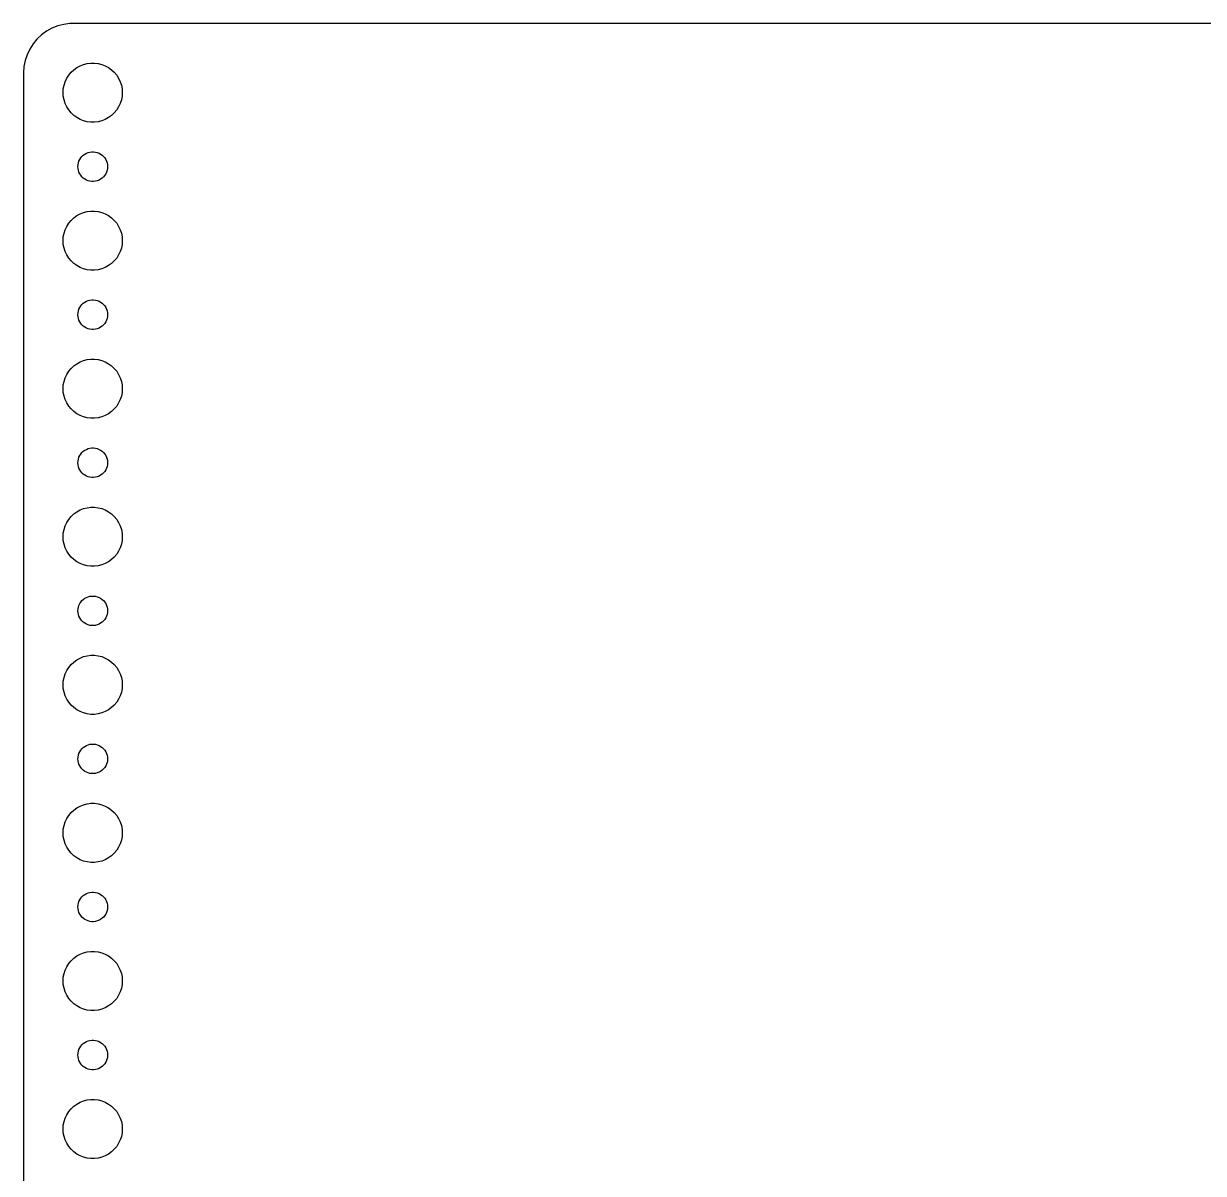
# Model space of a CAD drawing. Header units: metres. Extents: x -120 to 120, y -112 to 112.
# Drawn here: x -119.5 to 0, y -4.5 to 112 of the extents above; entities that cross this region are included whole.
import ezdxf

# ---------------------------------------------------------------- set-up
doc = ezdxf.new("R2010")
doc.units = ezdxf.units.M

msp = doc.modelspace()

# ---------------------------------------------------------------- linework, layer by layer
for p, q in [((-117.179, 111.222), (-117.687, 110.853)), ((-116.629, 111.524), (-117.179, 111.222)), ((-116.045, 111.755), (-116.629, 111.524)), ((-115.437, 111.911), (-116.045, 111.755)), ((-114.814, 111.99), (-115.437, 111.911)), ((114.814, 111.99), (-114.814, 111.99)), ((-118.145, 110.423), (-118.545, 109.939)), ((-117.687, 110.853), (-118.145, 110.423)), ((-119.149, 108.841), (-119.343, 108.243)), ((-118.882, 109.409), (-119.149, 108.841)), ((-118.545, 109.939), (-118.882, 109.409)), ((-119.461, 107.627), (-119.5, 107)), ((-119.343, 108.243), (-119.461, 107.627)), ((-114.107, 107.533), (-113.777, 107.714)), ((-113.777, 107.714), (-113.427, 107.853)), ((-113.427, 107.853), (-113.062, 107.947)), ((-113.062, 107.947), (-112.688, 107.994)), ((-112.688, 107.994), (-112.312, 107.994)), ((-112.312, 107.994), (-111.938, 107.947)), ((-111.938, 107.947), (-111.573, 107.853)), ((-111.573, 107.853), (-111.223, 107.714)), ((-111.223, 107.714), (-110.893, 107.533)), ((-119.5, 107), (-119.5, -107)), ((-115.289, 106.104), (-115.129, 106.445)), ((-115.129, 106.445), (-114.927, 106.763)), ((-114.927, 106.763), (-114.687, 107.054)), ((-114.687, 107.054), (-114.412, 107.312)), ((-114.412, 107.312), (-114.107, 107.533)), ((-110.893, 107.533), (-110.588, 107.312)), ((-110.588, 107.312), (-110.313, 107.054)), ((-110.313, 107.054), (-110.073, 106.763)), ((-110.073, 106.763), (-109.871, 106.445)), ((-109.871, 106.445), (-109.711, 106.104)), ((-115.5, 105), (-115.476, 105.376)), ((-115.476, 105.376), (-115.406, 105.746)), ((-115.406, 105.746), (-115.289, 106.104)), ((-109.711, 106.104), (-109.594, 105.746)), ((-109.594, 105.746), (-109.524, 105.376)), ((-109.524, 105.376), (-109.5, 105)), ((-115.476, 104.624), (-115.5, 105)), ((-115.406, 104.254), (-115.476, 104.624)), ((-115.289, 103.896), (-115.406, 104.254)), ((-109.594, 104.254), (-109.711, 103.896)), ((-109.524, 104.624), (-109.594, 104.254)), ((-109.5, 105), (-109.524, 104.624)), ((-115.129, 103.555), (-115.289, 103.896)), ((-114.927, 103.237), (-115.129, 103.555)), ((-114.687, 102.946), (-114.927, 103.237)), ((-114.412, 102.688), (-114.687, 102.946)), ((-110.313, 102.946), (-110.588, 102.688)), ((-110.073, 103.237), (-110.313, 102.946)), ((-109.871, 103.555), (-110.073, 103.237)), ((-109.711, 103.896), (-109.871, 103.555)), ((-114.107, 102.467), (-114.412, 102.688)), ((-113.777, 102.286), (-114.107, 102.467)), ((-113.427, 102.147), (-113.777, 102.286)), ((-113.062, 102.053), (-113.427, 102.147)), ((-112.688, 102.006), (-113.062, 102.053)), ((-112.312, 102.006), (-112.688, 102.006)), ((-111.938, 102.053), (-112.312, 102.006)), ((-111.573, 102.147), (-111.938, 102.053)), ((-111.223, 102.286), (-111.573, 102.147)), ((-110.893, 102.467), (-111.223, 102.286)), ((-110.588, 102.688), (-110.893, 102.467)), ((-113.953, 97.873), (-113.895, 98.0522)), ((-113.895, 98.0522), (-113.814, 98.2226)), ((-113.814, 98.2226), (-113.714, 98.3817)), ((-113.714, 98.3817), (-113.593, 98.5268)), ((-113.593, 98.5268), (-113.456, 98.6558)), ((-113.456, 98.6558), (-113.304, 98.7665)), ((-113.304, 98.7665), (-113.139, 98.8572)), ((-113.139, 98.8572), (-112.964, 98.9266)), ((-112.964, 98.9266), (-112.781, 98.9734)), ((-112.781, 98.9734), (-112.594, 98.997)), ((-112.594, 98.997), (-112.406, 98.997)), ((-112.406, 98.997), (-112.219, 98.9734)), ((-112.219, 98.9734), (-112.036, 98.9266)), ((-112.036, 98.9266), (-111.861, 98.8572)), ((-111.861, 98.8572), (-111.696, 98.7665)), ((-111.696, 98.7665), (-111.544, 98.6558)), ((-111.544, 98.6558), (-111.407, 98.5268)), ((-111.407, 98.5268), (-111.286, 98.3817)), ((-111.286, 98.3817), (-111.186, 98.2226)), ((-111.186, 98.2226), (-111.105, 98.0522)), ((-111.105, 98.0522), (-111.047, 97.873)), ((-114, 97.5), (-113.988, 97.688)), ((-113.988, 97.312), (-114, 97.5)), ((-113.988, 97.688), (-113.953, 97.873)), ((-113.953, 97.127), (-113.988, 97.312)), ((-113.895, 96.9478), (-113.953, 97.127)), ((-113.814, 96.7774), (-113.895, 96.9478)), ((-111.105, 96.9478), (-111.186, 96.7774)), ((-111.047, 97.127), (-111.105, 96.9478)), ((-111.047, 97.873), (-111.012, 97.688)), ((-111.012, 97.312), (-111.047, 97.127)), ((-111.012, 97.688), (-111, 97.5)), ((-111, 97.5), (-111.012, 97.312)), ((-113.714, 96.6183), (-113.814, 96.7774)), ((-113.593, 96.4732), (-113.714, 96.6183)), ((-113.456, 96.3442), (-113.593, 96.4732)), ((-113.304, 96.2335), (-113.456, 96.3442)), ((-113.139, 96.1428), (-113.304, 96.2335)), ((-112.964, 96.0734), (-113.139, 96.1428)), ((-112.781, 96.0266), (-112.964, 96.0734)), ((-112.594, 96.003), (-112.781, 96.0266)), ((-112.406, 96.003), (-112.594, 96.003)), ((-112.219, 96.0266), (-112.406, 96.003)), ((-112.036, 96.0734), (-112.219, 96.0266)), ((-111.861, 96.1428), (-112.036, 96.0734)), ((-111.696, 96.2335), (-111.861, 96.1428)), ((-111.544, 96.3442), (-111.696, 96.2335)), ((-111.407, 96.4732), (-111.544, 96.3442)), ((-111.286, 96.6183), (-111.407, 96.4732)), ((-111.186, 96.7774), (-111.286, 96.6183)), ((-114.927, 91.7634), (-114.687, 92.0536)), ((-114.687, 92.0536), (-114.412, 92.3115)), ((-114.412, 92.3115), (-114.107, 92.533)), ((-114.107, 92.533), (-113.777, 92.7145)), ((-113.777, 92.7145), (-113.427, 92.8532)), ((-113.427, 92.8532), (-113.062, 92.9469)), ((-113.062, 92.9469), (-112.688, 92.9941)), ((-112.688, 92.9941), (-112.312, 92.9941)), ((-112.312, 92.9941), (-111.938, 92.9469)), ((-111.938, 92.9469), (-111.573, 92.8532)), ((-111.573, 92.8532), (-111.223, 92.7145)), ((-111.223, 92.7145), (-110.893, 92.533)), ((-110.893, 92.533), (-110.588, 92.3115)), ((-110.588, 92.3115), (-110.313, 92.0536)), ((-110.313, 92.0536), (-110.073, 91.7634)), ((-115.406, 90.7461), (-115.289, 91.1044)), ((-115.289, 91.1044), (-115.129, 91.4453)), ((-115.129, 91.4453), (-114.927, 91.7634)), ((-110.073, 91.7634), (-109.871, 91.4453)), ((-109.871, 91.4453), (-109.711, 91.1044)), ((-109.711, 91.1044), (-109.594, 90.7461)), ((-115.5, 90), (-115.476, 90.376)), ((-115.476, 89.624), (-115.5, 90)), ((-115.476, 90.376), (-115.406, 90.7461)), ((-109.594, 90.7461), (-109.524, 90.376)), ((-109.524, 90.376), (-109.5, 90)), ((-109.5, 90), (-109.524, 89.624)), ((-115.406, 89.2539), (-115.476, 89.624)), ((-115.289, 88.8956), (-115.406, 89.2539)), ((-115.129, 88.5547), (-115.289, 88.8956)), ((-114.927, 88.2366), (-115.129, 88.5547)), ((-109.871, 88.5547), (-110.073, 88.2366)), ((-109.711, 88.8956), (-109.871, 88.5547)), ((-109.594, 89.2539), (-109.711, 88.8956)), ((-109.524, 89.624), (-109.594, 89.2539)), ((-114.687, 87.9464), (-114.927, 88.2366)), ((-114.412, 87.6885), (-114.687, 87.9464)), ((-114.107, 87.467), (-114.412, 87.6885)), ((-113.777, 87.2855), (-114.107, 87.467)), ((-113.427, 87.1468), (-113.777, 87.2855)), ((-111.223, 87.2855), (-111.573, 87.1468)), ((-110.893, 87.467), (-111.223, 87.2855)), ((-110.588, 87.6885), (-110.893, 87.467)), ((-110.313, 87.9464), (-110.588, 87.6885)), ((-110.073, 88.2366), (-110.313, 87.9464)), ((-113.062, 87.0531), (-113.427, 87.1468)), ((-112.688, 87.0059), (-113.062, 87.0531)), ((-112.312, 87.0059), (-112.688, 87.0059)), ((-111.938, 87.0531), (-112.312, 87.0059)), ((-111.573, 87.1468), (-111.938, 87.0531)), ((-113.593, 83.5268), (-113.456, 83.6558)), ((-113.456, 83.6558), (-113.304, 83.7665)), ((-113.304, 83.7665), (-113.139, 83.8572)), ((-113.139, 83.8572), (-112.964, 83.9266)), ((-112.964, 83.9266), (-112.781, 83.9734)), ((-112.781, 83.9734), (-112.594, 83.997)), ((-112.594, 83.997), (-112.406, 83.997)), ((-112.406, 83.997), (-112.219, 83.9734)), ((-112.219, 83.9734), (-112.036, 83.9266)), ((-112.036, 83.9266), (-111.861, 83.8572)), ((-111.861, 83.8572), (-111.696, 83.7665)), ((-111.696, 83.7665), (-111.544, 83.6558)), ((-111.544, 83.6558), (-111.407, 83.5268)), ((-114, 82.5), (-113.988, 82.688)), ((-113.988, 82.312), (-114, 82.5)), ((-113.988, 82.688), (-113.953, 82.873)), ((-113.953, 82.873), (-113.895, 83.0522)), ((-113.895, 83.0522), (-113.814, 83.2226)), ((-113.814, 83.2226), (-113.714, 83.3817)), ((-113.714, 83.3817), (-113.593, 83.5268)), ((-111.407, 83.5268), (-111.286, 83.3817)), ((-111.286, 83.3817), (-111.186, 83.2226)), ((-111.186, 83.2226), (-111.105, 83.0522)), ((-111.105, 83.0522), (-111.047, 82.873)), ((-111.047, 82.873), (-111.012, 82.688)), ((-111.012, 82.688), (-111, 82.5)), ((-111, 82.5), (-111.012, 82.312)), ((-113.953, 82.127), (-113.988, 82.312)), ((-113.895, 81.9478), (-113.953, 82.127)), ((-113.814, 81.7774), (-113.895, 81.9478)), ((-113.714, 81.6183), (-113.814, 81.7774)), ((-113.593, 81.4732), (-113.714, 81.6183)), ((-113.456, 81.3442), (-113.593, 81.4732)), ((-113.304, 81.2335), (-113.456, 81.3442)), ((-111.544, 81.3442), (-111.696, 81.2335)), ((-111.407, 81.4732), (-111.544, 81.3442)), ((-111.286, 81.6183), (-111.407, 81.4732)), ((-111.186, 81.7774), (-111.286, 81.6183)), ((-111.105, 81.9478), (-111.186, 81.7774)), ((-111.047, 82.127), (-111.105, 81.9478)), ((-111.012, 82.312), (-111.047, 82.127)), ((-113.139, 81.1428), (-113.304, 81.2335)), ((-112.964, 81.0734), (-113.139, 81.1428)), ((-112.781, 81.0266), (-112.964, 81.0734)), ((-112.594, 81.003), (-112.781, 81.0266)), ((-112.406, 81.003), (-112.594, 81.003)), ((-112.219, 81.0266), (-112.406, 81.003)), ((-112.036, 81.0734), (-112.219, 81.0266)), ((-111.861, 81.1428), (-112.036, 81.0734)), ((-111.696, 81.2335), (-111.861, 81.1428)), ((-114.107, 77.533), (-113.777, 77.7145)), ((-113.777, 77.7145), (-113.427, 77.8532)), ((-113.427, 77.8532), (-113.062, 77.9469)), ((-113.062, 77.9469), (-112.688, 77.9941)), ((-112.688, 77.9941), (-112.312, 77.9941)), ((-112.312, 77.9941), (-111.938, 77.9469)), ((-111.938, 77.9469), (-111.573, 77.8532)), ((-111.573, 77.8532), (-111.223, 77.7145)), ((-111.223, 77.7145), (-110.893, 77.533)), ((-115.129, 76.4453), (-114.927, 76.7634)), ((-114.927, 76.7634), (-114.687, 77.0536)), ((-114.687, 77.0536), (-114.412, 77.3115)), ((-114.412, 77.3115), (-114.107, 77.533)), ((-110.893, 77.533), (-110.588, 77.3115)), ((-110.588, 77.3115), (-110.313, 77.0536)), ((-110.313, 77.0536), (-110.073, 76.7634)), ((-110.073, 76.7634), (-109.871, 76.4453)), ((-115.5, 75), (-115.476, 75.376)), ((-115.476, 75.376), (-115.406, 75.7461)), ((-115.406, 75.7461), (-115.289, 76.1044)), ((-115.289, 76.1044), (-115.129, 76.4453)), ((-109.871, 76.4453), (-109.711, 76.1044)), ((-109.711, 76.1044), (-109.594, 75.7461)), ((-109.594, 75.7461), (-109.524, 75.376)), ((-109.524, 75.376), (-109.5, 75)), ((-115.476, 74.624), (-115.5, 75)), ((-115.406, 74.2539), (-115.476, 74.624)), ((-115.289, 73.8956), (-115.406, 74.2539)), ((-109.594, 74.2539), (-109.711, 73.8956)), ((-109.524, 74.624), (-109.594, 74.2539)), ((-109.5, 75), (-109.524, 74.624)), ((-115.129, 73.5547), (-115.289, 73.8956)), ((-114.927, 73.2366), (-115.129, 73.5547)), ((-114.687, 72.9464), (-114.927, 73.2366)), ((-114.412, 72.6885), (-114.687, 72.9464)), ((-110.313, 72.9464), (-110.588, 72.6885)), ((-110.073, 73.2366), (-110.313, 72.9464)), ((-109.871, 73.5547), (-110.073, 73.2366)), ((-109.711, 73.8956), (-109.871, 73.5547)), ((-114.107, 72.467), (-114.412, 72.6885)), ((-113.777, 72.2855), (-114.107, 72.467)), ((-113.427, 72.1468), (-113.777, 72.2855)), ((-113.062, 72.0531), (-113.427, 72.1468)), ((-112.688, 72.0059), (-113.062, 72.0531)), ((-112.312, 72.0059), (-112.688, 72.0059)), ((-111.938, 72.0531), (-112.312, 72.0059)), ((-111.573, 72.1468), (-111.938, 72.0531)), ((-111.223, 72.2855), (-111.573, 72.1468)), ((-110.893, 72.467), (-111.223, 72.2855)), ((-110.588, 72.6885), (-110.893, 72.467)), ((-113.895, 68.0522), (-113.814, 68.2226)), ((-113.814, 68.2226), (-113.714, 68.3817)), ((-113.714, 68.3817), (-113.593, 68.5268)), ((-113.593, 68.5268), (-113.456, 68.6558)), ((-113.456, 68.6558), (-113.304, 68.7665)), ((-113.304, 68.7665), (-113.139, 68.8572)), ((-113.139, 68.8572), (-112.964, 68.9266)), ((-112.964, 68.9266), (-112.781, 68.9734)), ((-112.781, 68.9734), (-112.594, 68.997)), ((-112.594, 68.997), (-112.406, 68.997)), ((-112.406, 68.997), (-112.219, 68.9734)), ((-112.219, 68.9734), (-112.036, 68.9266)), ((-112.036, 68.9266), (-111.861, 68.8572)), ((-111.861, 68.8572), (-111.696, 68.7665)), ((-111.696, 68.7665), (-111.544, 68.6558)), ((-111.544, 68.6558), (-111.407, 68.5268)), ((-111.407, 68.5268), (-111.286, 68.3817)), ((-111.286, 68.3817), (-111.186, 68.2226)), ((-111.186, 68.2226), (-111.105, 68.0522)), ((-114, 67.5), (-113.988, 67.688)), ((-113.988, 67.312), (-114, 67.5)), ((-113.988, 67.688), (-113.953, 67.873)), ((-113.953, 67.127), (-113.988, 67.312)), ((-113.953, 67.873), (-113.895, 68.0522)), ((-113.895, 66.9478), (-113.953, 67.127)), ((-113.814, 66.7774), (-113.895, 66.9478)), ((-111.105, 66.9478), (-111.186, 66.7774)), ((-111.105, 68.0522), (-111.047, 67.873)), ((-111.047, 67.127), (-111.105, 66.9478)), ((-111.047, 67.873), (-111.012, 67.688)), ((-111.012, 67.312), (-111.047, 67.127)), ((-111.012, 67.688), (-111, 67.5)), ((-111, 67.5), (-111.012, 67.312)), ((-113.714, 66.6183), (-113.814, 66.7774)), ((-113.593, 66.4732), (-113.714, 66.6183)), ((-113.456, 66.3442), (-113.593, 66.4732)), ((-113.304, 66.2335), (-113.456, 66.3442)), ((-113.139, 66.1428), (-113.304, 66.2335)), ((-112.964, 66.0734), (-113.139, 66.1428)), ((-112.781, 66.0266), (-112.964, 66.0734)), ((-112.594, 66.003), (-112.781, 66.0266)), ((-112.406, 66.003), (-112.594, 66.003)), ((-112.219, 66.0266), (-112.406, 66.003)), ((-112.036, 66.0734), (-112.219, 66.0266)), ((-111.861, 66.1428), (-112.036, 66.0734)), ((-111.696, 66.2335), (-111.861, 66.1428)), ((-111.544, 66.3442), (-111.696, 66.2335)), ((-111.407, 66.4732), (-111.544, 66.3442)), ((-111.286, 66.6183), (-111.407, 66.4732)), ((-111.186, 66.7774), (-111.286, 66.6183)), ((-114.687, 62.0536), (-114.412, 62.3115)), ((-114.412, 62.3115), (-114.107, 62.533)), ((-114.107, 62.533), (-113.777, 62.7145)), ((-113.777, 62.7145), (-113.427, 62.8532)), ((-113.427, 62.8532), (-113.062, 62.9469)), ((-113.062, 62.9469), (-112.688, 62.9941)), ((-112.688, 62.9941), (-112.312, 62.9941)), ((-112.312, 62.9941), (-111.938, 62.9469)), ((-111.938, 62.9469), (-111.573, 62.8532)), ((-111.573, 62.8532), (-111.223, 62.7145)), ((-111.223, 62.7145), (-110.893, 62.533)), ((-110.893, 62.533), (-110.588, 62.3115)), ((-110.588, 62.3115), (-110.313, 62.0536)), ((-115.406, 60.7461), (-115.289, 61.1044)), ((-115.289, 61.1044), (-115.129, 61.4453)), ((-115.129, 61.4453), (-114.927, 61.7634)), ((-114.927, 61.7634), (-114.687, 62.0536)), ((-110.313, 62.0536), (-110.073, 61.7634)), ((-110.073, 61.7634), (-109.871, 61.4453)), ((-109.871, 61.4453), (-109.711, 61.1044)), ((-109.711, 61.1044), (-109.594, 60.7461)), ((-115.5, 60), (-115.476, 60.376)), ((-115.476, 59.624), (-115.5, 60)), ((-115.476, 60.376), (-115.406, 60.7461)), ((-109.594, 60.7461), (-109.524, 60.376)), ((-109.524, 60.376), (-109.5, 60)), ((-109.5, 60), (-109.524, 59.624)), ((-115.406, 59.2539), (-115.476, 59.624)), ((-115.289, 58.8956), (-115.406, 59.2539)), ((-115.129, 58.5547), (-115.289, 58.8956)), ((-109.711, 58.8956), (-109.871, 58.5547)), ((-109.594, 59.2539), (-109.711, 58.8956)), ((-109.524, 59.624), (-109.594, 59.2539)), ((-114.927, 58.2366), (-115.129, 58.5547)), ((-114.687, 57.9464), (-114.927, 58.2366)), ((-114.412, 57.6885), (-114.687, 57.9464)), ((-114.107, 57.467), (-114.412, 57.6885)), ((-113.777, 57.2855), (-114.107, 57.467)), ((-110.893, 57.467), (-111.223, 57.2855)), ((-110.588, 57.6885), (-110.893, 57.467)), ((-110.313, 57.9464), (-110.588, 57.6885)), ((-110.073, 58.2366), (-110.313, 57.9464)), ((-109.871, 58.5547), (-110.073, 58.2366)), ((-113.427, 57.1468), (-113.777, 57.2855)), ((-113.062, 57.0531), (-113.427, 57.1468)), ((-112.688, 57.0059), (-113.062, 57.0531)), ((-112.312, 57.0059), (-112.688, 57.0059)), ((-111.938, 57.0531), (-112.312, 57.0059)), ((-111.573, 57.1468), (-111.938, 57.0531)), ((-111.223, 57.2855), (-111.573, 57.1468)), ((-113.304, 53.7665), (-113.139, 53.8572)), ((-113.139, 53.8572), (-112.964, 53.9266)), ((-112.964, 53.9266), (-112.781, 53.9734)), ((-112.781, 53.9734), (-112.594, 53.997)), ((-112.594, 53.997), (-112.406, 53.997)), ((-112.406, 53.997), (-112.219, 53.9734)), ((-112.219, 53.9734), (-112.036, 53.9266)), ((-112.036, 53.9266), (-111.861, 53.8572)), ((-111.861, 53.8572), (-111.696, 53.7665)), ((-114, 52.5), (-113.988, 52.688)), ((-113.988, 52.688), (-113.953, 52.873)), ((-113.953, 52.873), (-113.895, 53.0522)), ((-113.895, 53.0522), (-113.814, 53.2226)), ((-113.814, 53.2226), (-113.714, 53.3817)), ((-113.714, 53.3817), (-113.593, 53.5268)), ((-113.593, 53.5268), (-113.456, 53.6558)), ((-113.456, 53.6558), (-113.304, 53.7665)), ((-111.696, 53.7665), (-111.544, 53.6558)), ((-111.544, 53.6558), (-111.407, 53.5268)), ((-111.407, 53.5268), (-111.286, 53.3817)), ((-111.286, 53.3817), (-111.186, 53.2226)), ((-111.186, 53.2226), (-111.105, 53.0522)), ((-111.105, 53.0522), (-111.047, 52.873)), ((-111.047, 52.873), (-111.012, 52.688)), ((-111.012, 52.688), (-111, 52.5)), ((-113.988, 52.312), (-114, 52.5)), ((-113.953, 52.127), (-113.988, 52.312)), ((-113.895, 51.9478), (-113.953, 52.127)), ((-113.814, 51.7774), (-113.895, 51.9478)), ((-113.714, 51.6183), (-113.814, 51.7774)), ((-113.593, 51.4732), (-113.714, 51.6183)), ((-113.456, 51.3442), (-113.593, 51.4732)), ((-111.407, 51.4732), (-111.544, 51.3442)), ((-111.286, 51.6183), (-111.407, 51.4732)), ((-111.186, 51.7774), (-111.286, 51.6183)), ((-111.105, 51.9478), (-111.186, 51.7774)), ((-111.047, 52.127), (-111.105, 51.9478)), ((-111.012, 52.312), (-111.047, 52.127)), ((-111, 52.5), (-111.012, 52.312)), ((-113.304, 51.2335), (-113.456, 51.3442)), ((-113.139, 51.1428), (-113.304, 51.2335)), ((-112.964, 51.0734), (-113.139, 51.1428)), ((-112.781, 51.0266), (-112.964, 51.0734)), ((-112.594, 51.003), (-112.781, 51.0266)), ((-112.406, 51.003), (-112.594, 51.003)), ((-112.219, 51.0266), (-112.406, 51.003)), ((-112.036, 51.0734), (-112.219, 51.0266)), ((-111.861, 51.1428), (-112.036, 51.0734)), ((-111.696, 51.2335), (-111.861, 51.1428)), ((-111.544, 51.3442), (-111.696, 51.2335)), ((-113.777, 47.7145), (-113.427, 47.8532)), ((-113.427, 47.8532), (-113.062, 47.9469)), ((-113.062, 47.9469), (-112.688, 47.9941)), ((-112.688, 47.9941), (-112.312, 47.9941)), ((-112.312, 47.9941), (-111.938, 47.9469)), ((-111.938, 47.9469), (-111.573, 47.8532)), ((-111.573, 47.8532), (-111.223, 47.7145)), ((-115.129, 46.4453), (-114.927, 46.7634)), ((-114.927, 46.7634), (-114.687, 47.0536)), ((-114.687, 47.0536), (-114.412, 47.3115)), ((-114.412, 47.3115), (-114.107, 47.533)), ((-114.107, 47.533), (-113.777, 47.7145)), ((-111.223, 47.7145), (-110.893, 47.533)), ((-110.893, 47.533), (-110.588, 47.3115)), ((-110.588, 47.3115), (-110.313, 47.0536)), ((-110.313, 47.0536), (-110.073, 46.7634)), ((-110.073, 46.7634), (-109.871, 46.4453)), ((-115.476, 45.376), (-115.406, 45.7461)), ((-115.406, 45.7461), (-115.289, 46.1044)), ((-115.289, 46.1044), (-115.129, 46.4453)), ((-109.871, 46.4453), (-109.711, 46.1044)), ((-109.711, 46.1044), (-109.594, 45.7461)), ((-109.594, 45.7461), (-109.524, 45.376)), ((-115.5, 45), (-115.476, 45.376)), ((-115.476, 44.624), (-115.5, 45)), ((-115.406, 44.2539), (-115.476, 44.624)), ((-115.289, 43.8956), (-115.406, 44.2539)), ((-109.594, 44.2539), (-109.711, 43.8956)), ((-109.524, 44.624), (-109.594, 44.2539)), ((-109.524, 45.376), (-109.5, 45)), ((-109.5, 45), (-109.524, 44.624)), ((-115.129, 43.5547), (-115.289, 43.8956)), ((-114.927, 43.2366), (-115.129, 43.5547)), ((-114.687, 42.9464), (-114.927, 43.2366)), ((-110.073, 43.2366), (-110.313, 42.9464)), ((-109.871, 43.5547), (-110.073, 43.2366)), ((-109.711, 43.8956), (-109.871, 43.5547)), ((-114.412, 42.6885), (-114.687, 42.9464)), ((-114.107, 42.467), (-114.412, 42.6885)), ((-113.777, 42.2855), (-114.107, 42.467)), ((-113.427, 42.1468), (-113.777, 42.2855)), ((-113.062, 42.0531), (-113.427, 42.1468)), ((-112.688, 42.0059), (-113.062, 42.0531)), ((-112.312, 42.0059), (-112.688, 42.0059)), ((-111.938, 42.0531), (-112.312, 42.0059)), ((-111.573, 42.1468), (-111.938, 42.0531)), ((-111.223, 42.2855), (-111.573, 42.1468)), ((-110.893, 42.467), (-111.223, 42.2855)), ((-110.588, 42.6885), (-110.893, 42.467)), ((-110.313, 42.9464), (-110.588, 42.6885)), ((-113.814, 38.2226), (-113.714, 38.3817)), ((-113.714, 38.3817), (-113.593, 38.5268)), ((-113.593, 38.5268), (-113.456, 38.6558)), ((-113.456, 38.6558), (-113.304, 38.7665)), ((-113.304, 38.7665), (-113.139, 38.8572)), ((-113.139, 38.8572), (-112.964, 38.9266)), ((-112.964, 38.9266), (-112.781, 38.9734)), ((-112.781, 38.9734), (-112.594, 38.997)), ((-112.594, 38.997), (-112.406, 38.997)), ((-112.406, 38.997), (-112.219, 38.9734)), ((-112.219, 38.9734), (-112.036, 38.9266)), ((-112.036, 38.9266), (-111.861, 38.8572)), ((-111.861, 38.8572), (-111.696, 38.7665)), ((-111.696, 38.7665), (-111.544, 38.6558)), ((-111.544, 38.6558), (-111.407, 38.5268)), ((-111.407, 38.5268), (-111.286, 38.3817)), ((-111.286, 38.3817), (-111.186, 38.2226)), ((-114, 37.5), (-113.988, 37.688)), ((-113.988, 37.312), (-114, 37.5)), ((-113.988, 37.688), (-113.953, 37.873)), ((-113.953, 37.127), (-113.988, 37.312)), ((-113.953, 37.873), (-113.895, 38.0522)), ((-113.895, 36.9478), (-113.953, 37.127)), ((-113.895, 38.0522), (-113.814, 38.2226)), ((-111.186, 38.2226), (-111.105, 38.0522)), ((-111.105, 38.0522), (-111.047, 37.873)), ((-111.047, 37.127), (-111.105, 36.9478)), ((-111.047, 37.873), (-111.012, 37.688)), ((-111.012, 37.312), (-111.047, 37.127)), ((-111.012, 37.688), (-111, 37.5)), ((-111, 37.5), (-111.012, 37.312)), ((-113.814, 36.7774), (-113.895, 36.9478)), ((-113.714, 36.6183), (-113.814, 36.7774)), ((-113.593, 36.4732), (-113.714, 36.6183)), ((-113.456, 36.3442), (-113.593, 36.4732)), ((-113.304, 36.2335), (-113.456, 36.3442)), ((-113.139, 36.1428), (-113.304, 36.2335)), ((-112.964, 36.0734), (-113.139, 36.1428)), ((-112.781, 36.0266), (-112.964, 36.0734)), ((-112.594, 36.003), (-112.781, 36.0266)), ((-112.406, 36.003), (-112.594, 36.003)), ((-112.219, 36.0266), (-112.406, 36.003)), ((-112.036, 36.0734), (-112.219, 36.0266)), ((-111.861, 36.1428), (-112.036, 36.0734)), ((-111.696, 36.2335), (-111.861, 36.1428)), ((-111.544, 36.3442), (-111.696, 36.2335)), ((-111.407, 36.4732), (-111.544, 36.3442)), ((-111.286, 36.6183), (-111.407, 36.4732)), ((-111.186, 36.7774), (-111.286, 36.6183)), ((-111.105, 36.9478), (-111.186, 36.7774)), ((-114.687, 32.0536), (-114.412, 32.3115)), ((-114.412, 32.3115), (-114.107, 32.533)), ((-114.107, 32.533), (-113.777, 32.7145)), ((-113.777, 32.7145), (-113.427, 32.8532)), ((-113.427, 32.8532), (-113.062, 32.9469)), ((-113.062, 32.9469), (-112.688, 32.9941)), ((-112.688, 32.9941), (-112.312, 32.9941)), ((-112.312, 32.9941), (-111.938, 32.9469)), ((-111.938, 32.9469), (-111.573, 32.8532)), ((-111.573, 32.8532), (-111.223, 32.7145)), ((-111.223, 32.7145), (-110.893, 32.533)), ((-110.893, 32.533), (-110.588, 32.3115)), ((-110.588, 32.3115), (-110.313, 32.0536)), ((-115.406, 30.7461), (-115.289, 31.1044)), ((-115.289, 31.1044), (-115.129, 31.4453)), ((-115.129, 31.4453), (-114.927, 31.7634)), ((-114.927, 31.7634), (-114.687, 32.0536)), ((-110.313, 32.0536), (-110.073, 31.7634)), ((-110.073, 31.7634), (-109.871, 31.4453)), ((-109.871, 31.4453), (-109.711, 31.1044)), ((-109.711, 31.1044), (-109.594, 30.7461)), ((-115.5, 30), (-115.476, 30.376)), ((-115.476, 29.624), (-115.5, 30)), ((-115.476, 30.376), (-115.406, 30.7461)), ((-109.594, 30.7461), (-109.524, 30.376)), ((-109.524, 30.376), (-109.5, 30)), ((-109.5, 30), (-109.524, 29.624)), ((-115.406, 29.2539), (-115.476, 29.624)), ((-115.289, 28.8956), (-115.406, 29.2539)), ((-115.129, 28.5547), (-115.289, 28.8956)), ((-109.711, 28.8956), (-109.871, 28.5547)), ((-109.594, 29.2539), (-109.711, 28.8956)), ((-109.524, 29.624), (-109.594, 29.2539)), ((-114.927, 28.2366), (-115.129, 28.5547)), ((-114.687, 27.9464), (-114.927, 28.2366)), ((-114.412, 27.6884), (-114.687, 27.9464)), ((-114.107, 27.467), (-114.412, 27.6884)), ((-110.588, 27.6884), (-110.893, 27.467)), ((-110.313, 27.9464), (-110.588, 27.6884)), ((-110.073, 28.2366), (-110.313, 27.9464)), ((-109.871, 28.5547), (-110.073, 28.2366)), ((-113.777, 27.2855), (-114.107, 27.467)), ((-113.427, 27.1468), (-113.777, 27.2855)), ((-113.062, 27.0531), (-113.427, 27.1468)), ((-112.688, 27.0059), (-113.062, 27.0531)), ((-112.312, 27.0059), (-112.688, 27.0059)), ((-111.938, 27.0531), (-112.312, 27.0059)), ((-111.573, 27.1468), (-111.938, 27.0531)), ((-111.223, 27.2855), (-111.573, 27.1468)), ((-110.893, 27.467), (-111.223, 27.2855)), ((-113.139, 23.8572), (-112.964, 23.9266)), ((-112.964, 23.9266), (-112.781, 23.9734)), ((-112.781, 23.9734), (-112.594, 23.997)), ((-112.594, 23.997), (-112.406, 23.997)), ((-112.406, 23.997), (-112.219, 23.9734)), ((-112.219, 23.9734), (-112.036, 23.9266)), ((-112.036, 23.9266), (-111.861, 23.8572)), ((-113.988, 22.688), (-113.953, 22.873)), ((-113.953, 22.873), (-113.895, 23.0522)), ((-113.895, 23.0522), (-113.814, 23.2226)), ((-113.814, 23.2226), (-113.714, 23.3817)), ((-113.714, 23.3817), (-113.593, 23.5268)), ((-113.593, 23.5268), (-113.456, 23.6558)), ((-113.456, 23.6558), (-113.304, 23.7665)), ((-113.304, 23.7665), (-113.139, 23.8572)), ((-111.861, 23.8572), (-111.696, 23.7665)), ((-111.696, 23.7665), (-111.544, 23.6558)), ((-111.544, 23.6558), (-111.407, 23.5268)), ((-111.407, 23.5268), (-111.286, 23.3817)), ((-111.286, 23.3817), (-111.186, 23.2226)), ((-111.186, 23.2226), (-111.105, 23.0522)), ((-111.105, 23.0522), (-111.047, 22.873)), ((-111.047, 22.873), (-111.012, 22.688)), ((-114, 22.5), (-113.988, 22.688)), ((-113.988, 22.312), (-114, 22.5)), ((-113.953, 22.127), (-113.988, 22.312)), ((-113.895, 21.9478), (-113.953, 22.127)), ((-113.814, 21.7774), (-113.895, 21.9478)), ((-113.714, 21.6183), (-113.814, 21.7774)), ((-113.593, 21.4732), (-113.714, 21.6183)), ((-111.286, 21.6183), (-111.407, 21.4732)), ((-111.186, 21.7774), (-111.286, 21.6183)), ((-111.105, 21.9478), (-111.186, 21.7774)), ((-111.047, 22.127), (-111.105, 21.9478)), ((-111.012, 22.312), (-111.047, 22.127)), ((-111.012, 22.688), (-111, 22.5)), ((-111, 22.5), (-111.012, 22.312)), ((-113.456, 21.3442), (-113.593, 21.4732)), ((-113.304, 21.2335), (-113.456, 21.3442)), ((-113.139, 21.1427), (-113.304, 21.2335)), ((-112.964, 21.0734), (-113.139, 21.1427)), ((-112.781, 21.0266), (-112.964, 21.0734)), ((-112.594, 21.003), (-112.781, 21.0266)), ((-112.406, 21.003), (-112.594, 21.003)), ((-112.219, 21.0266), (-112.406, 21.003)), ((-112.036, 21.0734), (-112.219, 21.0266)), ((-111.861, 21.1427), (-112.036, 21.0734)), ((-111.696, 21.2335), (-111.861, 21.1427)), ((-111.544, 21.3442), (-111.696, 21.2335)), ((-111.407, 21.4732), (-111.544, 21.3442)), ((-113.427, 17.8532), (-113.062, 17.9469)), ((-113.062, 17.9469), (-112.688, 17.9941)), ((-112.688, 17.9941), (-112.312, 17.9941)), ((-112.312, 17.9941), (-111.938, 17.9469)), ((-111.938, 17.9469), (-111.573, 17.8532)), ((-115.129, 16.4453), (-114.927, 16.7634)), ((-114.927, 16.7634), (-114.687, 17.0536)), ((-114.687, 17.0536), (-114.412, 17.3115)), ((-114.412, 17.3115), (-114.107, 17.533)), ((-114.107, 17.533), (-113.777, 17.7145)), ((-113.777, 17.7145), (-113.427, 17.8532)), ((-111.573, 17.8532), (-111.223, 17.7145)), ((-111.223, 17.7145), (-110.893, 17.533)), ((-110.893, 17.533), (-110.588, 17.3115)), ((-110.588, 17.3115), (-110.313, 17.0536)), ((-110.313, 17.0536), (-110.073, 16.7634)), ((-110.073, 16.7634), (-109.871, 16.4453)), ((-115.476, 15.376), (-115.406, 15.7461)), ((-115.406, 15.7461), (-115.289, 16.1044)), ((-115.289, 16.1044), (-115.129, 16.4453)), ((-109.871, 16.4453), (-109.711, 16.1044)), ((-109.711, 16.1044), (-109.594, 15.7461)), ((-109.594, 15.7461), (-109.524, 15.376)), ((-115.5, 15), (-115.476, 15.376)), ((-115.476, 14.624), (-115.5, 15)), ((-115.406, 14.2539), (-115.476, 14.624)), ((-109.524, 14.624), (-109.594, 14.2539)), ((-109.524, 15.376), (-109.5, 15)), ((-109.5, 15), (-109.524, 14.624)), ((-115.289, 13.8956), (-115.406, 14.2539)), ((-115.129, 13.5547), (-115.289, 13.8956)), ((-114.927, 13.2366), (-115.129, 13.5547)), ((-114.687, 12.9464), (-114.927, 13.2366)), ((-110.073, 13.2366), (-110.313, 12.9464)), ((-109.871, 13.5547), (-110.073, 13.2366)), ((-109.711, 13.8956), (-109.871, 13.5547)), ((-109.594, 14.2539), (-109.711, 13.8956)), ((-114.412, 12.6884), (-114.687, 12.9464)), ((-114.107, 12.467), (-114.412, 12.6884)), ((-113.777, 12.2855), (-114.107, 12.467)), ((-113.427, 12.1468), (-113.777, 12.2855)), ((-113.062, 12.0531), (-113.427, 12.1468)), ((-112.688, 12.0059), (-113.062, 12.0531)), ((-112.312, 12.0059), (-112.688, 12.0059)), ((-111.938, 12.0531), (-112.312, 12.0059)), ((-111.573, 12.1468), (-111.938, 12.0531)), ((-111.223, 12.2855), (-111.573, 12.1468)), ((-110.893, 12.467), (-111.223, 12.2855)), ((-110.588, 12.6884), (-110.893, 12.467)), ((-110.313, 12.9464), (-110.588, 12.6884)), ((-113.814, 8.22263), (-113.714, 8.38167)), ((-113.714, 8.38167), (-113.593, 8.52681)), ((-113.593, 8.52681), (-113.456, 8.65576)), ((-113.456, 8.65576), (-113.304, 8.76648)), ((-113.304, 8.76648), (-113.139, 8.85724)), ((-113.139, 8.85724), (-112.964, 8.92657)), ((-112.964, 8.92657), (-112.781, 8.97342)), ((-112.781, 8.97342), (-112.594, 8.99704)), ((-112.594, 8.99704), (-112.406, 8.99704)), ((-112.406, 8.99704), (-112.219, 8.97342)), ((-112.219, 8.97342), (-112.036, 8.92657)), ((-112.036, 8.92657), (-111.861, 8.85724)), ((-111.861, 8.85724), (-111.696, 8.76648)), ((-111.696, 8.76648), (-111.544, 8.65576)), ((-111.544, 8.65576), (-111.407, 8.52681)), ((-111.407, 8.52681), (-111.286, 8.38167)), ((-111.286, 8.38167), (-111.186, 8.22263)), ((-114, 7.5), (-113.988, 7.68799)), ((-113.988, 7.312), (-114, 7.5)), ((-113.988, 7.68799), (-113.953, 7.87303)), ((-113.953, 7.12695), (-113.988, 7.312)), ((-113.953, 7.87303), (-113.895, 8.05219)), ((-113.895, 8.05219), (-113.814, 8.22263)), ((-111.186, 8.22263), (-111.105, 8.05219)), ((-111.105, 8.05219), (-111.047, 7.87303)), ((-111.047, 7.87303), (-111.012, 7.68799)), ((-111.012, 7.312), (-111.047, 7.12695)), ((-111.012, 7.68799), (-111, 7.5)), ((-111, 7.5), (-111.012, 7.312)), ((-113.895, 6.9478), (-113.953, 7.12695)), ((-113.814, 6.77736), (-113.895, 6.9478)), ((-113.714, 6.61832), (-113.814, 6.77736)), ((-113.593, 6.47318), (-113.714, 6.61832)), ((-113.456, 6.34422), (-113.593, 6.47318)), ((-113.304, 6.23351), (-113.456, 6.34422)), ((-113.139, 6.14275), (-113.304, 6.23351)), ((-112.964, 6.07341), (-113.139, 6.14275)), ((-112.781, 6.02657), (-112.964, 6.07341)), ((-112.594, 6.00294), (-112.781, 6.02657)), ((-112.406, 6.00294), (-112.594, 6.00294)), ((-112.219, 6.02657), (-112.406, 6.00294)), ((-112.036, 6.07341), (-112.219, 6.02657)), ((-111.861, 6.14275), (-112.036, 6.07341)), ((-111.696, 6.23351), (-111.861, 6.14275)), ((-111.544, 6.34422), (-111.696, 6.23351)), ((-111.407, 6.47318), (-111.544, 6.34422)), ((-111.286, 6.61832), (-111.407, 6.47318)), ((-111.186, 6.77736), (-111.286, 6.61832)), ((-111.105, 6.9478), (-111.186, 6.77736)), ((-111.047, 7.12695), (-111.105, 6.9478)), ((-114.412, 2.31154), (-114.107, 2.53297)), ((-114.107, 2.53297), (-113.777, 2.71448)), ((-113.777, 2.71448), (-113.427, 2.85316)), ((-113.427, 2.85316), (-113.062, 2.94685)), ((-113.062, 2.94685), (-112.688, 2.99408)), ((-112.688, 2.99408), (-112.312, 2.99408)), ((-112.312, 2.99408), (-111.938, 2.94685)), ((-111.938, 2.94685), (-111.573, 2.85316)), ((-111.573, 2.85316), (-111.223, 2.71448)), ((-111.223, 2.71448), (-110.893, 2.53297)), ((-110.893, 2.53297), (-110.588, 2.31154)), ((-115.289, 1.10437), (-115.129, 1.44525)), ((-115.129, 1.44525), (-114.927, 1.76335)), ((-114.927, 1.76335), (-114.687, 2.05363)), ((-114.687, 2.05363), (-114.412, 2.31154)), ((-110.588, 2.31154), (-110.313, 2.05363)), ((-110.313, 2.05363), (-110.073, 1.76335)), ((-110.073, 1.76335), (-109.871, 1.44525)), ((-109.871, 1.44525), (-109.711, 1.10437)), ((-115.5, 0), (-115.476, 0.37599)), ((-115.476, -0.37599), (-115.5, 0)), ((-115.476, 0.37599), (-115.406, 0.74606)), ((-115.406, 0.74606), (-115.289, 1.10437)), ((-109.711, 1.10437), (-109.594, 0.74606)), ((-109.594, 0.74606), (-109.524, 0.37599)), ((-109.524, 0.37599), (-109.5, 0)), ((-109.5, 0), (-109.524, -0.37599)), ((-115.406, -0.74606), (-115.476, -0.37599)), ((-115.289, -1.10437), (-115.406, -0.74606)), ((-115.129, -1.44525), (-115.289, -1.10437)), ((-109.711, -1.10437), (-109.871, -1.44525)), ((-109.594, -0.74606), (-109.711, -1.10437)), ((-109.524, -0.37599), (-109.594, -0.74606)), ((-114.927, -1.76335), (-115.129, -1.44525)), ((-114.687, -2.05363), (-114.927, -1.76335)), ((-114.412, -2.31154), (-114.687, -2.05363)), ((-114.107, -2.53297), (-114.412, -2.31154)), ((-110.588, -2.31154), (-110.893, -2.53297)), ((-110.313, -2.05363), (-110.588, -2.31154)), ((-110.073, -1.76335), (-110.313, -2.05363)), ((-109.871, -1.44525), (-110.073, -1.76335)), ((-113.777, -2.71448), (-114.107, -2.53297)), ((-113.427, -2.85316), (-113.777, -2.71448)), ((-113.062, -2.94685), (-113.427, -2.85316)), ((-112.688, -2.99408), (-113.062, -2.94685)), ((-112.312, -2.99408), (-112.688, -2.99408)), ((-111.938, -2.94685), (-112.312, -2.99408)), ((-111.573, -2.85316), (-111.938, -2.94685)), ((-111.223, -2.71448), (-111.573, -2.85316)), ((-110.893, -2.53297), (-111.223, -2.71448))]:
    msp.add_line(p, q)

doc.saveas('drawing.dxf')
